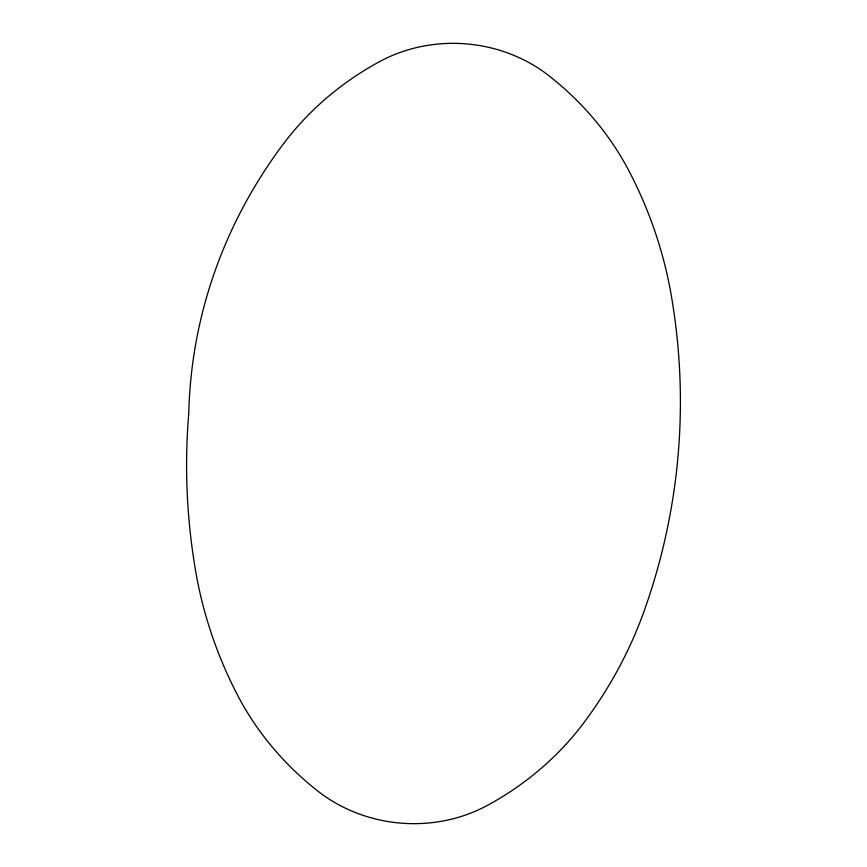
<?xml version="1.0" encoding="UTF-8"?>
<svg xmlns="http://www.w3.org/2000/svg" width="867" height="867" viewBox="0 0 867 867"><rect width="100%" height="100%" fill="white"/><g stroke="black" fill="none" stroke-linecap="round" stroke-linejoin="round"><path stroke-width="1.3" d="M283.704 143.543A315.826 284.105 4.6 0 1 379.15 61.839A144.442 129.931 4.6 0 1 549.364 76.068A315.826 284.105 4.6 0 1 629.778 172.479A502.242 451.794 4.6 0 1 671.318 295.658A766.818 689.796 4.6 0 1 644.896 608.905A502.242 451.794 4.6 0 1 583.296 723.457A315.826 284.105 4.6 0 1 487.85 805.161A144.442 129.931 4.6 0 1 317.636 790.932A315.826 284.105 4.6 0 1 237.222 694.521A502.242 451.794 4.6 0 1 195.682 571.342A766.818 689.796 4.6 0 1 188.789 413.039A563.084 506.523 4.6 0 1 283.672 143.521"/></g></svg>
